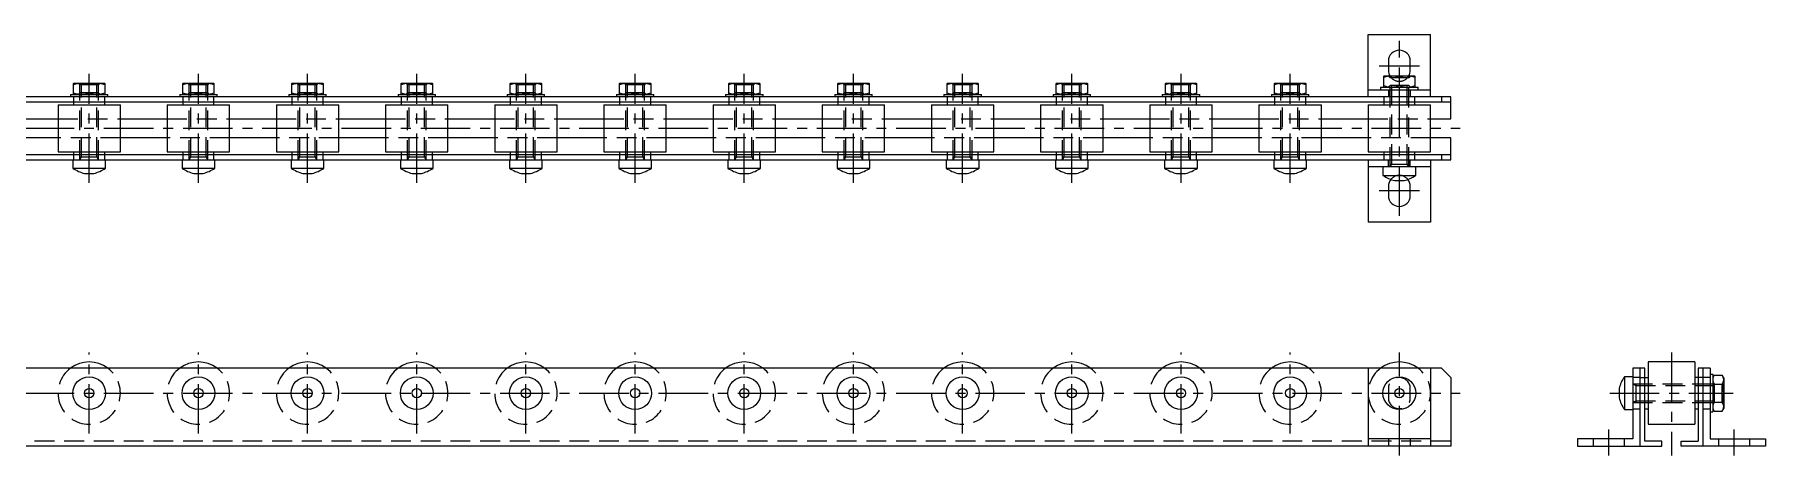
# Model space of a CAD drawing. Extents: x -3 to 1114, y -8 to 142.
# Drawn here: x 559 to 1114, y 7 to 142 of the extents above; entities that cross this region are included whole.
import ezdxf

# ---------------------------------------------------------------- set-up
doc = ezdxf.new("R2010")
doc.units = 0
doc.header["$LTSCALE"] = 0.5
doc.linetypes.add('CENTER', pattern=[50.8, 31.75, -6.35, 6.35, -6.35])
doc.linetypes.add('DASHED', pattern=[19.05, 12.7, -6.35])
for name, color, linetype in [('MSM_CENTER', 1, 'CENTER'), ('MSM_CONTINUOUS', 7, 'CONTINUOUS'), ('MSM_DASHED', 4, 'DASHED')]:
    doc.layers.add(name, color=color, linetype=linetype)

msp = doc.modelspace()

# ---------------------------------------------------------------- linework, layer by layer
at = {"layer": 'MSM_CENTER'}
for p, q in [((996.5, 83.91), (996.5, 140.11)), ((576.5, 94.51), (576.5, 129.51)), ((611.5, 94.51), (611.5, 129.51)), ((646.5, 94.51), (646.5, 129.51)), ((681.5, 94.51), (681.5, 129.51)), ((716.5, 94.51), (716.5, 129.51)), ((751.5, 94.51), (751.5, 129.51)), ((786.5, 94.51), (786.5, 129.51)), ((821.5, 94.51), (821.5, 129.51)), ((856.5, 94.51), (856.5, 129.51)), ((891.5, 94.51), (891.5, 129.51)), ((926.5, 94.51), (926.5, 129.51)), ((961.5, 94.51), (961.5, 129.51)), ((990, 132.11), (1003, 132.11)), ((-3, 112.01), (1016, 112.01)), ((1003, 91.91), (990, 91.91)), ((576.5, 14), (576.5, 40)), ((611.5, 14), (611.5, 40)), ((646.5, 14), (646.5, 40)), ((681.5, 14), (681.5, 40)), ((716.5, 14), (716.5, 40)), ((751.5, 14), (751.5, 40)), ((786.5, 14), (786.5, 40)), ((821.5, 14), (821.5, 40)), ((856.5, 14), (856.5, 40)), ((891.5, 14), (891.5, 40)), ((926.5, 14), (926.5, 40)), ((961.5, 14), (961.5, 40)), ((996.5, 7), (996.5, 40)), ((1083.74, 40), (1083.74, 7)), ((-3, 27), (1016, 27)), ((1063.94, 27), (1103.54, 27)), ((1063.64, 7), (1063.64, 15.3)), ((1103.84, 7), (1103.84, 15.3))]:
    msp.add_line(p, q, dxfattribs=at)
at = {"layer": 'MSM_CONTINUOUS'}
for p, q in [((986.5, 122.11), (986.5, 142.11)), ((986.5, 142.11), (1006.5, 142.11)), ((1006.5, 122.11), (1006.5, 142.11)), ((993, 133.61), (993, 130.61)), ((1000, 130.61), (1000, 133.61)), ((991.6, 128.81), (991.5, 128.75)), ((991.5, 125.27), (991.5, 128.75)), ((991.6, 128.81), (1001.4, 128.81)), ((996.5, 125.72), (996.5, 128.31)), ((1001.5, 128.75), (1001.4, 128.81)), ((1001.5, 128.75), (1001.5, 125.27)), ((1013, 122.11), (0, 122.11)), ((570.5, 122.91), (570.5, 122.11)), ((570.5, 122.91), (582.5, 122.91)), ((571.6, 126.51), (571.5, 126.45)), ((571.5, 122.97), (571.5, 126.45)), ((571.5, 122.97), (571.6, 122.91)), ((571.6, 126.51), (581.4, 126.51)), ((576.5, 123.42), (576.5, 126.01)), ((581.5, 126.45), (581.4, 126.51)), ((581.4, 122.91), (581.5, 122.97)), ((581.5, 126.45), (581.5, 122.97)), ((582.5, 122.11), (582.5, 122.91)), ((605.5, 122.91), (605.5, 122.11)), ((605.5, 122.91), (617.5, 122.91)), ((606.6, 126.51), (606.5, 126.45)), ((606.5, 122.97), (606.5, 126.45)), ((606.5, 122.97), (606.6, 122.91)), ((606.6, 126.51), (616.4, 126.51)), ((611.5, 123.42), (611.5, 126.01)), ((616.5, 126.45), (616.4, 126.51)), ((616.4, 122.91), (616.5, 122.97)), ((616.5, 126.45), (616.5, 122.97)), ((617.5, 122.11), (617.5, 122.91)), ((640.5, 122.91), (640.5, 122.11)), ((640.5, 122.91), (652.5, 122.91)), ((641.6, 126.51), (641.5, 126.45)), ((641.5, 122.97), (641.5, 126.45)), ((641.5, 122.97), (641.6, 122.91)), ((641.6, 126.51), (651.4, 126.51)), ((646.5, 123.42), (646.5, 126.01)), ((651.5, 126.45), (651.4, 126.51)), ((651.4, 122.91), (651.5, 122.97)), ((651.5, 126.45), (651.5, 122.97)), ((652.5, 122.11), (652.5, 122.91)), ((675.5, 122.91), (675.5, 122.11)), ((675.5, 122.91), (687.5, 122.91)), ((676.6, 126.51), (676.5, 126.45)), ((676.5, 122.97), (676.5, 126.45)), ((676.5, 122.97), (676.6, 122.91)), ((676.6, 126.51), (686.4, 126.51)), ((681.5, 123.42), (681.5, 126.01)), ((686.5, 126.45), (686.4, 126.51)), ((686.4, 122.91), (686.5, 122.97)), ((686.5, 126.45), (686.5, 122.97)), ((687.5, 122.11), (687.5, 122.91)), ((710.5, 122.91), (710.5, 122.11)), ((710.5, 122.91), (722.5, 122.91)), ((711.6, 126.51), (711.5, 126.45)), ((711.5, 122.97), (711.5, 126.45)), ((711.5, 122.97), (711.6, 122.91)), ((711.6, 126.51), (721.4, 126.51)), ((716.5, 123.42), (716.5, 126.01)), ((721.5, 126.45), (721.4, 126.51)), ((721.4, 122.91), (721.5, 122.97)), ((721.5, 126.45), (721.5, 122.97)), ((722.5, 122.11), (722.5, 122.91)), ((745.5, 122.91), (745.5, 122.11)), ((745.5, 122.91), (757.5, 122.91)), ((746.6, 126.51), (746.5, 126.45)), ((746.5, 122.97), (746.5, 126.45)), ((746.5, 122.97), (746.6, 122.91)), ((746.6, 126.51), (756.4, 126.51)), ((751.5, 123.42), (751.5, 126.01)), ((756.5, 126.45), (756.4, 126.51)), ((756.4, 122.91), (756.5, 122.97)), ((756.5, 126.45), (756.5, 122.97)), ((757.5, 122.11), (757.5, 122.91)), ((780.5, 122.91), (780.5, 122.11)), ((780.5, 122.91), (792.5, 122.91)), ((781.6, 126.51), (781.5, 126.45)), ((781.5, 122.97), (781.5, 126.45)), ((781.5, 122.97), (781.6, 122.91)), ((781.6, 126.51), (791.4, 126.51)), ((786.5, 123.42), (786.5, 126.01)), ((791.5, 126.45), (791.4, 126.51)), ((791.4, 122.91), (791.5, 122.97)), ((791.5, 126.45), (791.5, 122.97)), ((792.5, 122.11), (792.5, 122.91)), ((815.5, 122.91), (815.5, 122.11)), ((815.5, 122.91), (827.5, 122.91)), ((816.6, 126.51), (816.5, 126.45)), ((816.5, 122.97), (816.5, 126.45)), ((816.5, 122.97), (816.6, 122.91)), ((816.6, 126.51), (826.4, 126.51)), ((821.5, 123.42), (821.5, 126.01)), ((826.5, 126.45), (826.4, 126.51)), ((826.4, 122.91), (826.5, 122.97)), ((826.5, 126.45), (826.5, 122.97)), ((827.5, 122.11), (827.5, 122.91)), ((850.5, 122.91), (850.5, 122.11)), ((850.5, 122.91), (862.5, 122.91)), ((851.6, 126.51), (851.5, 126.45)), ((851.5, 122.97), (851.5, 126.45)), ((851.5, 122.97), (851.6, 122.91)), ((851.6, 126.51), (861.4, 126.51)), ((856.5, 123.42), (856.5, 126.01)), ((861.5, 126.45), (861.4, 126.51)), ((861.4, 122.91), (861.5, 122.97)), ((861.5, 126.45), (861.5, 122.97)), ((862.5, 122.11), (862.5, 122.91)), ((885.5, 122.91), (885.5, 122.11)), ((885.5, 122.91), (897.5, 122.91)), ((886.6, 126.51), (886.5, 126.45)), ((886.5, 122.97), (886.5, 126.45)), ((886.5, 122.97), (886.6, 122.91)), ((886.6, 126.51), (896.4, 126.51)), ((891.5, 123.42), (891.5, 126.01)), ((896.5, 126.45), (896.4, 126.51)), ((896.4, 122.91), (896.5, 122.97)), ((896.5, 126.45), (896.5, 122.97)), ((897.5, 122.11), (897.5, 122.91)), ((920.5, 122.91), (920.5, 122.11)), ((920.5, 122.91), (932.5, 122.91)), ((921.6, 126.51), (921.5, 126.45)), ((921.5, 122.97), (921.5, 126.45)), ((921.5, 122.97), (921.6, 122.91)), ((921.6, 126.51), (931.4, 126.51)), ((926.5, 123.42), (926.5, 126.01)), ((931.5, 126.45), (931.4, 126.51)), ((931.4, 122.91), (931.5, 122.97)), ((931.5, 126.45), (931.5, 122.97)), ((932.5, 122.11), (932.5, 122.91)), ((955.5, 122.91), (955.5, 122.11)), ((955.5, 122.91), (967.5, 122.91)), ((956.6, 126.51), (956.5, 126.45)), ((956.5, 122.97), (956.5, 126.45)), ((956.5, 122.97), (956.6, 122.91)), ((956.6, 126.51), (966.4, 126.51)), ((961.5, 123.42), (961.5, 126.01)), ((966.5, 126.45), (966.4, 126.51)), ((966.4, 122.91), (966.5, 122.97)), ((966.5, 126.45), (966.5, 122.97)), ((967.5, 122.11), (967.5, 122.91)), ((986.5, 124.41), (1006.5, 124.41)), ((990.5, 125.21), (990.5, 124.41)), ((990.5, 125.21), (1002.5, 125.21)), ((991.5, 125.27), (991.6, 125.21)), ((1001.4, 125.21), (1001.5, 125.27)), ((1002.5, 124.41), (1002.5, 125.21)), ((1010, 122.11), (1010, 120.51)), ((1013, 115.11), (1013, 122.11)), ((0, 120.51), (1013, 120.51)), ((566.5, 119.51), (566.5, 104.51)), ((566.5, 119.51), (586.5, 119.51)), ((571.5, 120.51), (571.5, 119.51)), ((581.5, 119.51), (581.5, 120.51)), ((586.5, 104.51), (586.5, 119.51)), ((601.5, 119.51), (601.5, 104.51)), ((601.5, 119.51), (621.5, 119.51)), ((606.5, 120.51), (606.5, 119.51)), ((616.5, 119.51), (616.5, 120.51)), ((621.5, 104.51), (621.5, 119.51)), ((636.5, 119.51), (636.5, 104.51)), ((636.5, 119.51), (656.5, 119.51)), ((641.5, 120.51), (641.5, 119.51)), ((651.5, 119.51), (651.5, 120.51)), ((656.5, 104.51), (656.5, 119.51)), ((671.5, 119.51), (671.5, 104.51)), ((671.5, 119.51), (691.5, 119.51)), ((676.5, 120.51), (676.5, 119.51)), ((686.5, 119.51), (686.5, 120.51)), ((691.5, 104.51), (691.5, 119.51)), ((706.5, 119.51), (706.5, 104.51)), ((706.5, 119.51), (726.5, 119.51)), ((711.5, 120.51), (711.5, 119.51)), ((721.5, 119.51), (721.5, 120.51)), ((726.5, 104.51), (726.5, 119.51)), ((741.5, 119.51), (741.5, 104.51)), ((741.5, 119.51), (761.5, 119.51)), ((746.5, 120.51), (746.5, 119.51)), ((756.5, 119.51), (756.5, 120.51)), ((761.5, 104.51), (761.5, 119.51)), ((776.5, 119.51), (776.5, 104.51)), ((776.5, 119.51), (796.5, 119.51)), ((781.5, 120.51), (781.5, 119.51)), ((791.5, 119.51), (791.5, 120.51)), ((796.5, 104.51), (796.5, 119.51)), ((811.5, 119.51), (811.5, 104.51)), ((811.5, 119.51), (831.5, 119.51)), ((816.5, 120.51), (816.5, 119.51)), ((826.5, 119.51), (826.5, 120.51)), ((831.5, 104.51), (831.5, 119.51)), ((846.5, 119.51), (846.5, 104.51)), ((846.5, 119.51), (866.5, 119.51)), ((851.5, 120.51), (851.5, 119.51)), ((861.5, 119.51), (861.5, 120.51)), ((866.5, 104.51), (866.5, 119.51)), ((881.5, 119.51), (881.5, 104.51)), ((881.5, 119.51), (901.5, 119.51)), ((886.5, 120.51), (886.5, 119.51)), ((896.5, 119.51), (896.5, 120.51)), ((901.5, 104.51), (901.5, 119.51)), ((916.5, 119.51), (916.5, 104.51)), ((916.5, 119.51), (936.5, 119.51)), ((921.5, 120.51), (921.5, 119.51)), ((931.5, 119.51), (931.5, 120.51)), ((936.5, 104.51), (936.5, 119.51)), ((951.5, 119.51), (951.5, 104.51)), ((951.5, 119.51), (971.5, 119.51)), ((956.5, 120.51), (956.5, 119.51)), ((966.5, 119.51), (966.5, 120.51)), ((971.5, 104.51), (971.5, 119.51)), ((986.5, 119.51), (986.5, 104.51)), ((986.5, 119.51), (1006.5, 119.51)), ((991.5, 120.51), (991.5, 119.51)), ((1001.5, 119.51), (1001.5, 120.51)), ((1006.5, 104.51), (1006.5, 119.51)), ((551.5, 115.11), (566.5, 115.11)), ((586.5, 115.11), (601.5, 115.11)), ((621.5, 115.11), (636.5, 115.11)), ((656.5, 115.11), (671.5, 115.11)), ((691.5, 115.11), (706.5, 115.11)), ((726.5, 115.11), (741.5, 115.11)), ((761.5, 115.11), (776.5, 115.11)), ((796.5, 115.11), (811.5, 115.11)), ((831.5, 115.11), (846.5, 115.11)), ((866.5, 115.11), (881.5, 115.11)), ((901.5, 115.11), (916.5, 115.11)), ((936.5, 115.11), (951.5, 115.11)), ((971.5, 115.11), (986.5, 115.11)), ((1006.5, 115.11), (1013, 115.11)), ((566.5, 108.91), (551.5, 108.91)), ((601.5, 108.91), (586.5, 108.91)), ((636.5, 108.91), (621.5, 108.91)), ((671.5, 108.91), (656.5, 108.91)), ((706.5, 108.91), (691.5, 108.91)), ((741.5, 108.91), (726.5, 108.91)), ((776.5, 108.91), (761.5, 108.91)), ((811.5, 108.91), (796.5, 108.91)), ((846.5, 108.91), (831.5, 108.91)), ((881.5, 108.91), (866.5, 108.91)), ((916.5, 108.91), (901.5, 108.91)), ((951.5, 108.91), (936.5, 108.91)), ((986.5, 108.91), (971.5, 108.91)), ((1013, 108.91), (1006.5, 108.91)), ((1013, 101.91), (1013, 108.91)), ((1013, 103.51), (0, 103.51)), ((0, 101.91), (1013, 101.91)), ((566.5, 104.51), (586.5, 104.51)), ((571.25, 101.91), (571.25, 99.2)), ((571.5, 104.51), (571.5, 103.51)), ((581.5, 103.51), (581.5, 104.51)), ((581.75, 99.2), (581.75, 101.91)), ((601.5, 104.51), (621.5, 104.51)), ((606.25, 101.91), (606.25, 99.2)), ((606.5, 104.51), (606.5, 103.51)), ((616.5, 103.51), (616.5, 104.51)), ((616.75, 99.2), (616.75, 101.91)), ((636.5, 104.51), (656.5, 104.51)), ((641.25, 101.91), (641.25, 99.2)), ((641.5, 104.51), (641.5, 103.51)), ((651.5, 103.51), (651.5, 104.51)), ((651.75, 99.2), (651.75, 101.91)), ((671.5, 104.51), (691.5, 104.51)), ((676.25, 101.91), (676.25, 99.2)), ((676.5, 104.51), (676.5, 103.51)), ((686.5, 103.51), (686.5, 104.51)), ((686.75, 99.2), (686.75, 101.91)), ((706.5, 104.51), (726.5, 104.51)), ((711.25, 101.91), (711.25, 99.2)), ((711.5, 104.51), (711.5, 103.51)), ((721.5, 103.51), (721.5, 104.51)), ((721.75, 99.2), (721.75, 101.91)), ((741.5, 104.51), (761.5, 104.51)), ((746.25, 101.91), (746.25, 99.2)), ((746.5, 104.51), (746.5, 103.51)), ((756.5, 103.51), (756.5, 104.51)), ((756.75, 99.2), (756.75, 101.91)), ((776.5, 104.51), (796.5, 104.51)), ((781.25, 101.91), (781.25, 99.2)), ((781.5, 104.51), (781.5, 103.51)), ((791.5, 103.51), (791.5, 104.51)), ((791.75, 99.2), (791.75, 101.91)), ((811.5, 104.51), (831.5, 104.51)), ((816.25, 101.91), (816.25, 99.2)), ((816.5, 104.51), (816.5, 103.51)), ((826.5, 103.51), (826.5, 104.51)), ((826.75, 99.2), (826.75, 101.91)), ((846.5, 104.51), (866.5, 104.51)), ((851.25, 101.91), (851.25, 99.2)), ((851.5, 104.51), (851.5, 103.51)), ((861.5, 103.51), (861.5, 104.51)), ((861.75, 99.2), (861.75, 101.91)), ((881.5, 104.51), (901.5, 104.51)), ((886.25, 101.91), (886.25, 99.2)), ((886.5, 104.51), (886.5, 103.51)), ((896.5, 103.51), (896.5, 104.51)), ((896.75, 99.2), (896.75, 101.91)), ((916.5, 104.51), (936.5, 104.51)), ((921.25, 101.91), (921.25, 99.2)), ((921.5, 104.51), (921.5, 103.51)), ((931.5, 103.51), (931.5, 104.51)), ((931.75, 99.2), (931.75, 101.91)), ((951.5, 104.51), (971.5, 104.51)), ((956.25, 101.91), (956.25, 99.2)), ((956.5, 104.51), (956.5, 103.51)), ((966.5, 103.51), (966.5, 104.51)), ((966.75, 99.2), (966.75, 101.91)), ((986.5, 104.51), (1006.5, 104.51)), ((986.5, 101.91), (986.5, 81.91)), ((991.5, 104.51), (991.5, 103.51)), ((1001.5, 103.51), (1001.5, 104.51)), ((1006.5, 101.91), (1006.5, 81.91)), ((1010, 103.51), (1010, 101.91)), ((571.25, 99.2), (581.75, 99.2)), ((575.01, 97.51), (577.99, 97.51)), ((606.25, 99.2), (616.75, 99.2)), ((610.01, 97.51), (612.99, 97.51)), ((641.25, 99.2), (651.75, 99.2)), ((645.01, 97.51), (647.99, 97.51)), ((676.25, 99.2), (686.75, 99.2)), ((680.01, 97.51), (682.99, 97.51)), ((711.25, 99.2), (721.75, 99.2)), ((715.01, 97.51), (717.99, 97.51)), ((746.25, 99.2), (756.75, 99.2)), ((750.01, 97.51), (752.99, 97.51)), ((781.25, 99.2), (791.75, 99.2)), ((785.01, 97.51), (787.99, 97.51)), ((816.25, 99.2), (826.75, 99.2)), ((820.01, 97.51), (822.99, 97.51)), ((851.25, 99.2), (861.75, 99.2)), ((855.01, 97.51), (857.99, 97.51)), ((886.25, 99.2), (896.75, 99.2)), ((890.01, 97.51), (892.99, 97.51)), ((921.25, 99.2), (931.75, 99.2)), ((925.01, 97.51), (927.99, 97.51)), ((956.25, 99.2), (966.75, 99.2)), ((960.01, 97.51), (962.99, 97.51)), ((1006.5, 99.61), (986.5, 99.61)), ((991.25, 99.61), (991.25, 96.9)), ((991.25, 96.9), (1001.75, 96.9)), ((995.01, 95.21), (997.99, 95.21)), ((1001.75, 96.9), (1001.75, 99.61)), ((993, 93.41), (993, 90.41)), ((1000, 90.41), (1000, 93.41)), ((1006.5, 81.91), (986.5, 81.91)), ((1010, 35), (3, 35)), ((986.5, 35), (986.5, 10)), ((1006.5, 35), (1006.5, 10)), ((1010, 35), (1013, 32)), ((1075.24, 35), (1071.34, 35)), ((1071.34, 35), (1071.34, 12.3)), ((1073.64, 35), (1073.64, 10)), ((1075.24, 11.6), (1075.24, 35)), ((1076.24, 37), (1076.24, 17)), ((1091.24, 37), (1076.24, 37)), ((1091.24, 37), (1091.24, 17)), ((1092.24, 35), (1092.24, 11.6)), ((1096.14, 35), (1092.24, 35)), ((1093.84, 10), (1093.84, 35)), ((1096.14, 35), (1096.14, 12.3)), ((1013, 32), (1013, 10)), ((1066.94, 28.49), (1066.94, 25.51)), ((1068.63, 32.25), (1068.63, 21.75)), ((1071.34, 32.25), (1068.63, 32.25)), ((1073.64, 32), (1076.24, 32)), ((1093.84, 32), (1091.24, 32)), ((1096.94, 33), (1096.14, 33)), ((1096.94, 33), (1096.94, 21)), ((1097.44, 32.77), (1096.94, 31.9)), ((1097.44, 32.77), (1100.03, 32.77)), ((1097.44, 29.89), (1100.03, 29.89)), ((1100.54, 31.9), (1100.03, 32.77)), ((1100.54, 31.9), (1100.54, 22.1)), ((1097.44, 24.11), (1100.03, 24.11)), ((1068.63, 21.75), (1071.34, 21.75)), ((1075.24, 22), (1076.24, 22)), ((1076.24, 17), (1091.24, 17)), ((1091.24, 22), (1092.24, 22)), ((1096.14, 21), (1096.94, 21)), ((1096.94, 22.1), (1097.44, 21.23)), ((1097.44, 21.23), (1100.03, 21.23)), ((1100.03, 21.23), (1100.54, 22.1)), ((1006.5, 12.3), (986.5, 12.3)), ((1071.34, 12.3), (1053.64, 12.3)), ((1053.64, 12.3), (1053.64, 10)), ((1080.64, 11.6), (1075.24, 11.6)), ((1080.64, 10), (1080.64, 11.6)), ((1086.84, 11.6), (1092.24, 11.6)), ((1086.84, 10), (1086.84, 11.6)), ((1096.14, 12.3), (1113.84, 12.3)), ((1113.84, 12.3), (1113.84, 10)), ((1013, 10), (0, 10)), ((1053.64, 10), (1080.64, 10)), ((1113.84, 10), (1086.84, 10))]:
    msp.add_line(p, q, dxfattribs=at)
for centre, radius in [((576.5, 27), 5.25), ((576.5, 27), 1.49), ((611.5, 27), 5.25), ((611.5, 27), 1.49), ((646.5, 27), 5.25), ((646.5, 27), 1.49), ((681.5, 27), 5.25), ((681.5, 27), 1.49), ((716.5, 27), 5.25), ((716.5, 27), 1.49), ((751.5, 27), 5.25), ((751.5, 27), 1.49), ((786.5, 27), 5.25), ((786.5, 27), 1.49), ((821.5, 27), 5.25), ((821.5, 27), 1.49), ((856.5, 27), 5.25), ((856.5, 27), 1.49), ((891.5, 27), 5.25), ((891.5, 27), 1.49), ((926.5, 27), 5.25), ((926.5, 27), 1.49), ((961.5, 27), 5.25), ((961.5, 27), 1.49), ((996.5, 27), 5.25), ((996.5, 27), 1.49)]:
    msp.add_circle(centre, radius, dxfattribs=at)
for centre, radius, start, end in [((996.5, 133.61), 3.5, 0, 180), ((994, 121.38), 7.37, 70.1592, 109.8408), ((996.5, 130.61), 3.5, 180, 210.9497), ((999, 121.38), 7.37, 70.1592, 109.8408), ((996.5, 130.61), 3.5, 329.0503, 0), ((574, 119.08), 7.37, 70.1592, 109.8408), ((574, 130.34), 7.37, 250.1592, 289.8408), ((579, 119.08), 7.37, 70.1592, 109.8408), ((579, 130.34), 7.37, 250.1592, 289.8408), ((609, 119.08), 7.37, 70.1592, 109.8408), ((609, 130.34), 7.37, 250.1592, 289.8408), ((614, 119.08), 7.37, 70.1592, 109.8408), ((614, 130.34), 7.37, 250.1592, 289.8408), ((644, 119.08), 7.37, 70.1592, 109.8408), ((644, 130.34), 7.37, 250.1592, 289.8408), ((649, 119.08), 7.37, 70.1592, 109.8408), ((649, 130.34), 7.37, 250.1592, 289.8408), ((679, 119.08), 7.37, 70.1592, 109.8408), ((679, 130.34), 7.37, 250.1592, 289.8408), ((684, 119.08), 7.37, 70.1592, 109.8408), ((684, 130.34), 7.37, 250.1592, 289.8408), ((714, 119.08), 7.37, 70.1592, 109.8408), ((714, 130.34), 7.37, 250.1592, 289.8408), ((719, 119.08), 7.37, 70.1592, 109.8408), ((719, 130.34), 7.37, 250.1592, 289.8408), ((749, 119.08), 7.37, 70.1592, 109.8408), ((749, 130.34), 7.37, 250.1592, 289.8408), ((754, 119.08), 7.37, 70.1592, 109.8408), ((754, 130.34), 7.37, 250.1592, 289.8408), ((784, 119.08), 7.37, 70.1592, 109.8408), ((784, 130.34), 7.37, 250.1592, 289.8408), ((789, 119.08), 7.37, 70.1592, 109.8408), ((789, 130.34), 7.37, 250.1592, 289.8408), ((819, 119.08), 7.37, 70.1592, 109.8408), ((819, 130.34), 7.37, 250.1592, 289.8408), ((824, 119.08), 7.37, 70.1592, 109.8408), ((824, 130.34), 7.37, 250.1592, 289.8408), ((854, 119.08), 7.37, 70.1592, 109.8408), ((854, 130.34), 7.37, 250.1592, 289.8408), ((859, 119.08), 7.37, 70.1592, 109.8408), ((859, 130.34), 7.37, 250.1592, 289.8408), ((889, 119.08), 7.37, 70.1592, 109.8408), ((889, 130.34), 7.37, 250.1592, 289.8408), ((894, 119.08), 7.37, 70.1592, 109.8408), ((894, 130.34), 7.37, 250.1592, 289.8408), ((924, 119.08), 7.37, 70.1592, 109.8408), ((924, 130.34), 7.37, 250.1592, 289.8408), ((929, 119.08), 7.37, 70.1592, 109.8408), ((929, 130.34), 7.37, 250.1592, 289.8408), ((959, 119.08), 7.37, 70.1592, 109.8408), ((959, 130.34), 7.37, 250.1592, 289.8408), ((964, 119.08), 7.37, 70.1592, 109.8408), ((964, 130.34), 7.37, 250.1592, 289.8408), ((994, 132.64), 7.37, 250.1592, 289.8408), ((999, 132.64), 7.37, 250.1592, 289.8408), ((578.04, 109.25), 12.12, 235.9445, 255.5214), ((574.96, 109.25), 12.12, 284.4786, 304.0555), ((613.04, 109.25), 12.12, 235.9445, 255.5214), ((609.96, 109.25), 12.12, 284.4786, 304.0555), ((648.04, 109.25), 12.12, 235.9445, 255.5214), ((644.96, 109.25), 12.12, 284.4786, 304.0555), ((683.04, 109.25), 12.12, 235.9445, 255.5214), ((679.96, 109.25), 12.12, 284.4786, 304.0555), ((718.04, 109.25), 12.12, 235.9445, 255.5214), ((714.96, 109.25), 12.12, 284.4786, 304.0555), ((753.04, 109.25), 12.12, 235.9445, 255.5214), ((749.96, 109.25), 12.12, 284.4786, 304.0555), ((788.04, 109.25), 12.12, 235.9445, 255.5214), ((784.96, 109.25), 12.12, 284.4786, 304.0555), ((823.04, 109.25), 12.12, 235.9445, 255.5214), ((819.96, 109.25), 12.12, 284.4786, 304.0555), ((858.04, 109.25), 12.12, 235.9445, 255.5214), ((854.96, 109.25), 12.12, 284.4786, 304.0555), ((893.04, 109.25), 12.12, 235.9445, 255.5214), ((889.96, 109.25), 12.12, 284.4786, 304.0555), ((928.04, 109.25), 12.12, 235.9445, 255.5214), ((924.96, 109.25), 12.12, 284.4786, 304.0555), ((963.04, 109.25), 12.12, 235.9445, 255.5214), ((959.96, 109.25), 12.12, 284.4786, 304.0555), ((998.04, 106.95), 12.12, 235.9445, 255.5214), ((996.5, 93.41), 3.5, 141.2477, 180), ((994.96, 106.95), 12.12, 284.4786, 304.0555), ((996.5, 93.41), 3.5, 0, 38.7523), ((996.5, 90.41), 3.5, 180, 0), ((576.5, 27), 10, 53.1301, 126.8699), ((611.5, 27), 10, 53.1301, 126.8699), ((646.5, 27), 10, 53.1301, 126.8699), ((681.5, 27), 10, 53.1301, 126.8699), ((716.5, 27), 10, 53.1301, 126.8699), ((751.5, 27), 10, 53.1301, 126.8699), ((786.5, 27), 10, 53.1301, 126.8699), ((821.5, 27), 10, 53.1301, 126.8699), ((856.5, 27), 10, 53.1301, 126.8699), ((891.5, 27), 10, 53.1301, 126.8699), ((926.5, 27), 10, 53.1301, 126.8699), ((961.5, 27), 10, 53.1301, 126.8699), ((996.5, 27), 10, 53.1301, 126.8699), ((1078.67, 25.46), 12.12, 145.9445, 165.5214), ((1099.55, 31.33), 2.56, 154.3574, 214.3573), ((1106.6, 27), 9.61, 162.5124, 197.4876), ((1097.92, 31.33), 2.56, 325.6427, 25.6426), ((1090.87, 27), 9.61, 342.5124, 17.4876), ((1078.67, 28.54), 12.12, 194.4786, 214.0555), ((1099.55, 22.67), 2.56, 145.6427, 205.6426), ((1097.92, 22.67), 2.56, 334.3574, 34.3573)]:
    msp.add_arc(centre, radius, start, end, dxfattribs=at)
at = {"layer": 'MSM_DASHED'}
for p, q in [((992.96, 128.81), (993.5, 128.27)), ((994.04, 128.81), (993.5, 128.27)), ((993.5, 99.61), (993.5, 128.27)), ((999.5, 128.27), (993.5, 128.27)), ((994.04, 100.55), (994.04, 128.81)), ((998.96, 100.55), (998.96, 128.81)), ((998.96, 128.81), (999.5, 128.27)), ((1000.04, 128.81), (999.5, 128.27)), ((999.5, 99.61), (999.5, 128.27)), ((571.5, 122.11), (571.5, 120.51)), ((572.96, 126.51), (573.5, 125.97)), ((572.96, 122.91), (573.5, 123.45)), ((574.04, 126.51), (573.5, 125.97)), ((579.5, 125.97), (573.5, 125.97)), ((573.5, 101.91), (573.5, 125.97)), ((579.5, 123.45), (573.5, 123.45)), ((574.04, 102.85), (574.04, 126.51)), ((578.96, 126.51), (579.5, 125.97)), ((578.96, 102.85), (578.96, 126.51)), ((580.04, 126.51), (579.5, 125.97)), ((579.5, 101.91), (579.5, 125.97)), ((580.04, 122.91), (579.5, 123.45)), ((581.5, 120.51), (581.5, 122.11)), ((606.5, 122.11), (606.5, 120.51)), ((607.96, 126.51), (608.5, 125.97)), ((607.96, 122.91), (608.5, 123.45)), ((609.04, 126.51), (608.5, 125.97)), ((614.5, 125.97), (608.5, 125.97)), ((608.5, 101.91), (608.5, 125.97)), ((614.5, 123.45), (608.5, 123.45)), ((609.04, 102.85), (609.04, 126.51)), ((613.96, 126.51), (614.5, 125.97)), ((613.96, 102.85), (613.96, 126.51)), ((615.04, 126.51), (614.5, 125.97)), ((614.5, 101.91), (614.5, 125.97)), ((615.04, 122.91), (614.5, 123.45)), ((616.5, 120.51), (616.5, 122.11)), ((641.5, 122.11), (641.5, 120.51)), ((642.96, 126.51), (643.5, 125.97)), ((642.96, 122.91), (643.5, 123.45)), ((644.04, 126.51), (643.5, 125.97)), ((649.5, 125.97), (643.5, 125.97)), ((643.5, 101.91), (643.5, 125.97)), ((649.5, 123.45), (643.5, 123.45)), ((644.04, 102.85), (644.04, 126.51)), ((648.96, 126.51), (649.5, 125.97)), ((648.96, 102.85), (648.96, 126.51)), ((650.04, 126.51), (649.5, 125.97)), ((649.5, 101.91), (649.5, 125.97)), ((650.04, 122.91), (649.5, 123.45)), ((651.5, 120.51), (651.5, 122.11)), ((676.5, 122.11), (676.5, 120.51)), ((677.96, 126.51), (678.5, 125.97)), ((677.96, 122.91), (678.5, 123.45)), ((679.04, 126.51), (678.5, 125.97)), ((684.5, 125.97), (678.5, 125.97)), ((678.5, 101.91), (678.5, 125.97)), ((684.5, 123.45), (678.5, 123.45)), ((679.04, 102.85), (679.04, 126.51)), ((683.96, 126.51), (684.5, 125.97)), ((683.96, 102.85), (683.96, 126.51)), ((685.04, 126.51), (684.5, 125.97)), ((684.5, 101.91), (684.5, 125.97)), ((685.04, 122.91), (684.5, 123.45)), ((686.5, 120.51), (686.5, 122.11)), ((711.5, 122.11), (711.5, 120.51)), ((712.96, 126.51), (713.5, 125.97)), ((712.96, 122.91), (713.5, 123.45)), ((714.04, 126.51), (713.5, 125.97)), ((719.5, 125.97), (713.5, 125.97)), ((713.5, 101.91), (713.5, 125.97)), ((719.5, 123.45), (713.5, 123.45)), ((714.04, 102.85), (714.04, 126.51)), ((718.96, 126.51), (719.5, 125.97)), ((718.96, 102.85), (718.96, 126.51)), ((720.04, 126.51), (719.5, 125.97)), ((719.5, 101.91), (719.5, 125.97)), ((720.04, 122.91), (719.5, 123.45)), ((721.5, 120.51), (721.5, 122.11)), ((746.5, 122.11), (746.5, 120.51)), ((747.96, 126.51), (748.5, 125.97)), ((747.96, 122.91), (748.5, 123.45)), ((749.04, 126.51), (748.5, 125.97)), ((754.5, 125.97), (748.5, 125.97)), ((748.5, 101.91), (748.5, 125.97)), ((754.5, 123.45), (748.5, 123.45)), ((749.04, 102.85), (749.04, 126.51)), ((753.96, 126.51), (754.5, 125.97)), ((753.96, 102.85), (753.96, 126.51)), ((755.04, 126.51), (754.5, 125.97)), ((754.5, 101.91), (754.5, 125.97)), ((755.04, 122.91), (754.5, 123.45)), ((756.5, 120.51), (756.5, 122.11)), ((781.5, 122.11), (781.5, 120.51)), ((782.96, 126.51), (783.5, 125.97)), ((782.96, 122.91), (783.5, 123.45)), ((784.04, 126.51), (783.5, 125.97)), ((789.5, 125.97), (783.5, 125.97)), ((783.5, 101.91), (783.5, 125.97)), ((789.5, 123.45), (783.5, 123.45)), ((784.04, 102.85), (784.04, 126.51)), ((788.96, 126.51), (789.5, 125.97)), ((788.96, 102.85), (788.96, 126.51)), ((790.04, 126.51), (789.5, 125.97)), ((789.5, 101.91), (789.5, 125.97)), ((790.04, 122.91), (789.5, 123.45)), ((791.5, 120.51), (791.5, 122.11)), ((816.5, 122.11), (816.5, 120.51)), ((817.96, 126.51), (818.5, 125.97)), ((817.96, 122.91), (818.5, 123.45)), ((819.04, 126.51), (818.5, 125.97)), ((824.5, 125.97), (818.5, 125.97)), ((818.5, 101.91), (818.5, 125.97)), ((824.5, 123.45), (818.5, 123.45)), ((819.04, 102.85), (819.04, 126.51)), ((823.96, 126.51), (824.5, 125.97)), ((823.96, 102.85), (823.96, 126.51)), ((825.04, 126.51), (824.5, 125.97)), ((824.5, 101.91), (824.5, 125.97)), ((825.04, 122.91), (824.5, 123.45)), ((826.5, 120.51), (826.5, 122.11)), ((851.5, 122.11), (851.5, 120.51)), ((852.96, 126.51), (853.5, 125.97)), ((852.96, 122.91), (853.5, 123.45)), ((854.04, 126.51), (853.5, 125.97)), ((859.5, 125.97), (853.5, 125.97)), ((853.5, 101.91), (853.5, 125.97)), ((859.5, 123.45), (853.5, 123.45)), ((854.04, 102.85), (854.04, 126.51)), ((858.96, 126.51), (859.5, 125.97)), ((858.96, 102.85), (858.96, 126.51)), ((860.04, 126.51), (859.5, 125.97)), ((859.5, 101.91), (859.5, 125.97)), ((860.04, 122.91), (859.5, 123.45)), ((861.5, 120.51), (861.5, 122.11)), ((886.5, 122.11), (886.5, 120.51)), ((887.96, 126.51), (888.5, 125.97)), ((887.96, 122.91), (888.5, 123.45)), ((889.04, 126.51), (888.5, 125.97)), ((894.5, 125.97), (888.5, 125.97)), ((888.5, 101.91), (888.5, 125.97)), ((894.5, 123.45), (888.5, 123.45)), ((889.04, 102.85), (889.04, 126.51)), ((893.96, 126.51), (894.5, 125.97)), ((893.96, 102.85), (893.96, 126.51)), ((895.04, 126.51), (894.5, 125.97)), ((894.5, 101.91), (894.5, 125.97)), ((895.04, 122.91), (894.5, 123.45)), ((896.5, 120.51), (896.5, 122.11)), ((921.5, 122.11), (921.5, 120.51)), ((922.96, 126.51), (923.5, 125.97)), ((922.96, 122.91), (923.5, 123.45)), ((924.04, 126.51), (923.5, 125.97)), ((929.5, 125.97), (923.5, 125.97)), ((923.5, 101.91), (923.5, 125.97)), ((929.5, 123.45), (923.5, 123.45)), ((924.04, 102.85), (924.04, 126.51)), ((928.96, 126.51), (929.5, 125.97)), ((928.96, 102.85), (928.96, 126.51)), ((930.04, 126.51), (929.5, 125.97)), ((929.5, 101.91), (929.5, 125.97)), ((930.04, 122.91), (929.5, 123.45)), ((931.5, 120.51), (931.5, 122.11)), ((956.5, 122.11), (956.5, 120.51)), ((957.96, 126.51), (958.5, 125.97)), ((957.96, 122.91), (958.5, 123.45)), ((959.04, 126.51), (958.5, 125.97)), ((964.5, 125.97), (958.5, 125.97)), ((958.5, 101.91), (958.5, 125.97)), ((964.5, 123.45), (958.5, 123.45)), ((959.04, 102.85), (959.04, 126.51)), ((963.96, 126.51), (964.5, 125.97)), ((963.96, 102.85), (963.96, 126.51)), ((965.04, 126.51), (964.5, 125.97)), ((964.5, 101.91), (964.5, 125.97)), ((965.04, 122.91), (964.5, 123.45)), ((966.5, 120.51), (966.5, 122.11)), ((991.5, 122.11), (991.5, 120.51)), ((992.96, 125.21), (993.5, 125.75)), ((993, 124.41), (993, 122.11)), ((999.5, 125.75), (993.5, 125.75)), ((1000.04, 125.21), (999.5, 125.75)), ((1000, 124.41), (1000, 122.11)), ((1001.5, 120.51), (1001.5, 122.11)), ((566.5, 115.11), (586.5, 115.11)), ((601.5, 115.11), (621.5, 115.11)), ((636.5, 115.11), (656.5, 115.11)), ((671.5, 115.11), (691.5, 115.11)), ((706.5, 115.11), (726.5, 115.11)), ((741.5, 115.11), (761.5, 115.11)), ((776.5, 115.11), (796.5, 115.11)), ((811.5, 115.11), (831.5, 115.11)), ((846.5, 115.11), (866.5, 115.11)), ((881.5, 115.11), (901.5, 115.11)), ((916.5, 115.11), (936.5, 115.11)), ((951.5, 115.11), (971.5, 115.11)), ((986.5, 115.11), (1006.5, 115.11)), ((586.5, 108.91), (566.5, 108.91)), ((621.5, 108.91), (601.5, 108.91)), ((656.5, 108.91), (636.5, 108.91)), ((691.5, 108.91), (671.5, 108.91)), ((726.5, 108.91), (706.5, 108.91)), ((761.5, 108.91), (741.5, 108.91)), ((796.5, 108.91), (776.5, 108.91)), ((831.5, 108.91), (811.5, 108.91)), ((866.5, 108.91), (846.5, 108.91)), ((901.5, 108.91), (881.5, 108.91)), ((936.5, 108.91), (916.5, 108.91)), ((971.5, 108.91), (951.5, 108.91)), ((1006.5, 108.91), (986.5, 108.91)), ((571.5, 103.51), (571.5, 101.91)), ((573.5, 102.85), (579.5, 102.85)), ((573.5, 101.91), (574.04, 102.85)), ((579.5, 101.91), (578.96, 102.85)), ((581.5, 101.91), (581.5, 103.51)), ((606.5, 103.51), (606.5, 101.91)), ((608.5, 102.85), (614.5, 102.85)), ((608.5, 101.91), (609.04, 102.85)), ((614.5, 101.91), (613.96, 102.85)), ((616.5, 101.91), (616.5, 103.51)), ((641.5, 103.51), (641.5, 101.91)), ((643.5, 102.85), (649.5, 102.85)), ((643.5, 101.91), (644.04, 102.85)), ((649.5, 101.91), (648.96, 102.85)), ((651.5, 101.91), (651.5, 103.51)), ((676.5, 103.51), (676.5, 101.91)), ((678.5, 102.85), (684.5, 102.85)), ((678.5, 101.91), (679.04, 102.85)), ((684.5, 101.91), (683.96, 102.85)), ((686.5, 101.91), (686.5, 103.51)), ((711.5, 103.51), (711.5, 101.91)), ((713.5, 102.85), (719.5, 102.85)), ((713.5, 101.91), (714.04, 102.85)), ((719.5, 101.91), (718.96, 102.85)), ((721.5, 101.91), (721.5, 103.51)), ((746.5, 103.51), (746.5, 101.91)), ((748.5, 102.85), (754.5, 102.85)), ((748.5, 101.91), (749.04, 102.85)), ((754.5, 101.91), (753.96, 102.85)), ((756.5, 101.91), (756.5, 103.51)), ((781.5, 103.51), (781.5, 101.91)), ((783.5, 102.85), (789.5, 102.85)), ((783.5, 101.91), (784.04, 102.85)), ((789.5, 101.91), (788.96, 102.85)), ((791.5, 101.91), (791.5, 103.51)), ((816.5, 103.51), (816.5, 101.91)), ((818.5, 102.85), (824.5, 102.85)), ((818.5, 101.91), (819.04, 102.85)), ((824.5, 101.91), (823.96, 102.85)), ((826.5, 101.91), (826.5, 103.51)), ((851.5, 103.51), (851.5, 101.91)), ((853.5, 102.85), (859.5, 102.85)), ((853.5, 101.91), (854.04, 102.85)), ((859.5, 101.91), (858.96, 102.85)), ((861.5, 101.91), (861.5, 103.51)), ((886.5, 103.51), (886.5, 101.91)), ((888.5, 102.85), (894.5, 102.85)), ((888.5, 101.91), (889.04, 102.85)), ((894.5, 101.91), (893.96, 102.85)), ((896.5, 101.91), (896.5, 103.51)), ((921.5, 103.51), (921.5, 101.91)), ((923.5, 102.85), (929.5, 102.85)), ((923.5, 101.91), (924.04, 102.85)), ((929.5, 101.91), (928.96, 102.85)), ((931.5, 101.91), (931.5, 103.51)), ((956.5, 103.51), (956.5, 101.91)), ((958.5, 102.85), (964.5, 102.85)), ((958.5, 101.91), (959.04, 102.85)), ((964.5, 101.91), (963.96, 102.85)), ((966.5, 101.91), (966.5, 103.51)), ((991.5, 103.51), (991.5, 101.91)), ((993, 99.61), (993, 101.91)), ((993.5, 99.61), (994.04, 100.55)), ((993.5, 100.55), (999.5, 100.55)), ((999.5, 99.61), (998.96, 100.55)), ((1000, 99.61), (1000, 101.91)), ((1001.5, 101.91), (1001.5, 103.51)), ((993, 28.5), (993, 25.5)), ((1000, 25.5), (1000, 28.5)), ((1073.64, 32), (1071.34, 32)), ((1071.34, 30), (1100, 30)), ((1071.34, 30), (1072.27, 29.46)), ((1072.27, 30), (1072.27, 24)), ((1072.27, 29.46), (1100.54, 29.46)), ((1096.14, 32), (1093.84, 32)), ((1096.94, 30.54), (1097.48, 30)), ((1097.48, 24), (1097.48, 30)), ((1100.54, 30.54), (1100, 30)), ((1100, 24), (1100, 30)), ((1100.54, 29.46), (1100, 30)), ((1071.34, 24), (1072.27, 24.54)), ((1071.34, 24), (1100, 24)), ((1072.27, 24.54), (1100.54, 24.54)), ((1096.94, 23.46), (1097.48, 24)), ((1100.54, 24.54), (1100, 24)), ((1100.54, 23.46), (1100, 24)), ((1071.34, 22), (1073.64, 22)), ((1093.84, 22), (1096.14, 22)), ((1013, 11.6), (0, 11.6)), ((993, 12.3), (993, 10)), ((1000, 12.3), (1000, 10)), ((1058.64, 12.3), (1058.64, 10)), ((1068.64, 10), (1068.64, 12.3)), ((1098.84, 12.3), (1098.84, 10)), ((1108.84, 10), (1108.84, 12.3))]:
    msp.add_line(p, q, dxfattribs=at)
for centre, radius, start, end in [((996.5, 130.61), 3.5, 210.9497, 329.0503), ((996.5, 93.41), 3.5, 38.7523, 141.2477), ((576.5, 27), 10, 126.8699, 53.1301), ((611.5, 27), 10, 126.8699, 53.1301), ((646.5, 27), 10, 126.8699, 53.1301), ((681.5, 27), 10, 126.8699, 53.1301), ((716.5, 27), 10, 126.8699, 53.1301), ((751.5, 27), 10, 126.8699, 53.1301), ((786.5, 27), 10, 126.8699, 53.1301), ((821.5, 27), 10, 126.8699, 53.1301), ((856.5, 27), 10, 126.8699, 53.1301), ((891.5, 27), 10, 126.8699, 53.1301), ((926.5, 27), 10, 126.8699, 53.1301), ((961.5, 27), 10, 126.8699, 53.1301), ((996.5, 27), 10, 126.8699, 53.1301), ((996.5, 28.5), 3.5, 0, 180), ((996.5, 25.5), 3.5, 180, 0)]:
    msp.add_arc(centre, radius, start, end, dxfattribs=at)

doc.saveas('drawing.dxf')
